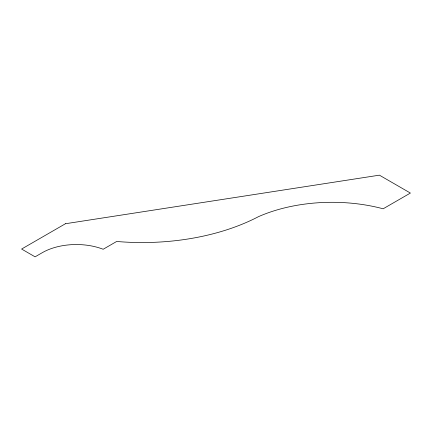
<?xml version="1.0" encoding="UTF-8"?>
<svg xmlns="http://www.w3.org/2000/svg" width="432" height="432" viewBox="0 0 432 432"><rect width="100%" height="100%" fill="white"/><g stroke="black" fill="none" stroke-linecap="round" stroke-linejoin="round"><path stroke-width="0.65" d="M65.443 223.733L21.6 249.048L35.089 256.835L42.082 252.801A48.119 27.783 0 0 1 103.172 249.259L116.662 241.466A173.248 100.024 0 0 0 258.417 216.686A121.419 70.097 0 0 1 383.141 208.796L410.4 193.061L379.404 175.165L65.443 223.733"/></g></svg>
